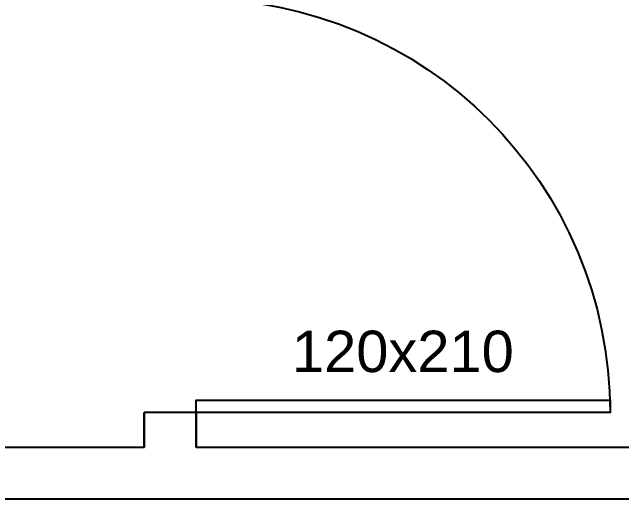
# Model space of a CAD drawing. Header units: centimetres. Extents: x 0 to 1084401, y -139216 to 99734.
# Drawn here: x 910556.9 to 910733.6, y 10417 to 10558.1 of the extents above; entities that cross this region are included whole.
import ezdxf
from ezdxf.enums import TextEntityAlignment as Align

# ---------------------------------------------------------------- set-up
doc = ezdxf.new("R2010")
doc.units = ezdxf.units.CM
doc.header["$LTSCALE"] = 4
doc.layers.add('0.6', color=6, linetype='Continuous')
doc.layers.add('02-CONT', color=2, linetype='Continuous')
doc.styles.add('2mm 1-50', font='arial.ttf', dxfattribs={"height": 0.1})

# ---------------------------------------------------------------- blocks, each defined once
blk = doc.blocks.new('1_00e')
blk.add_lwpolyline([(-28.40539012428269, -52.25289090163764), (-25.40539012428269, -52.25289090163764), (-25.40539012428269, 47.74710909836236), (-28.40539012428269, 47.74710909836236)], close=True)
at = {"color": 1}
blk.add_arc((-28.40539012428326, -52.25289090163764), 100, 0, 90, dxfattribs=at)

msp = doc.modelspace()

# ---------------------------------------------------------------- linework, layer by layer
at = {"layer": '0.6'}
msp.add_line((910610.2346801861, 10442.01251930818), (910595.2346801861, 10442.01251930818), dxfattribs=at)
for points in [[(910395.2346801861, 10432.01251930818), (910595.2346801861, 10432.01251930818), (910595.2346801861, 10442.01251930818)], [(910595.2346801861, 10442.01251930818), (910595.2346801861, 10432.01251930818)], [(910610.2346801861, 10432.01251930818), (910610.2346801861, 10442.01251930818)], [(910610.2346801861, 10442.01251930818), (910610.2346801861, 10432.01251930818), (910620.2346801861, 10432.01251930818)], [(910620.2346801861, 10432.01251930818), (910930.2346801861, 10432.01251930818)], [(910380.2346801861, 10417.01251930818), (910620.2346801861, 10417.01251930818)], [(910620.2346801861, 10417.01251930818), (910930.2346801861, 10417.01251930818)]]:
    msp.add_lwpolyline(points, dxfattribs=at)

# ---------------------------------------------------------------- block references
at = {"layer": '02-CONT', "xscale": -1.2, "yscale": 1.2, "zscale": 1.2, "rotation": 270}
msp.add_blockref('1_00e', (910672.9381492682, 10476.09898745732), dxfattribs=at)

# ---------------------------------------------------------------- texts
at = {"layer": '02-CONT', "style": '2mm 1-50'}
msp.add_text('120x210', height=12, dxfattribs=at).set_placement((910670.1806680305, 10459.76128180958), align=Align.MIDDLE_CENTER)

doc.saveas('drawing.dxf')
